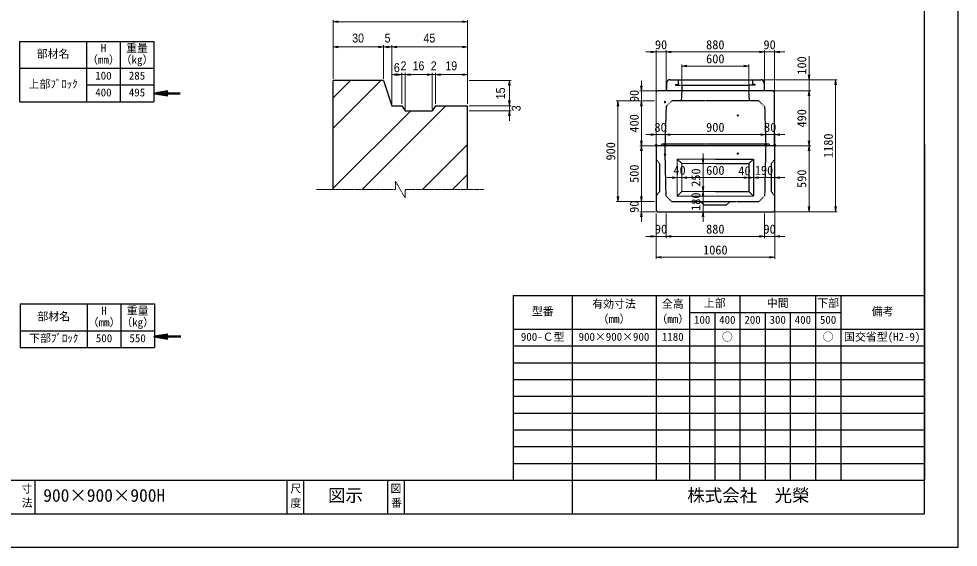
# Model space of a CAD drawing. Units: millimetres, scale not verified. Extents: x -210 to 210, y -148 to 148.
# Drawn here: x -69.8 to 210, y -148.5 to 9 of the extents above; entities that cross this region are included whole.
import ezdxf
from ezdxf.enums import TextEntityAlignment as Align

# ---------------------------------------------------------------- set-up
doc = ezdxf.new("R2010")
doc.units = ezdxf.units.MM
doc.linetypes.add('USER1', pattern=[12.95, 6.35, -3.175, 0.25, -3.175])
doc.linetypes.add('USER2', pattern=[4.7625, 3.175, -1.5875])
doc.layers.add('0-0', color=7, linetype='Continuous')
for name, color, linetype, lineweight in [('0-1_0', 9, 'Continuous', 25), ('0-2_dims', 2, 'Continuous', 13), ('0-3_pen1実線', 4, 'Continuous', 13), ('0-4_pen2実線', 3, 'Continuous', 13), ('0-5_pen3実線', 7, 'Continuous', 25), ('0-6_pen4実線', 6, 'Continuous', 25), ('0-7_pen1一点', 4, 'USER1', 13), ('0-8_pen2破線', 3, 'USER2', 25), ('0-B_draw', 7, 'Continuous', 13)]:
    doc.layers.add(name, color=color, linetype=linetype, lineweight=lineweight)
doc.styles.add('ＭＳ ゴシック', font='')
doc.styles.add('ＭＳ Ｐゴシック', font='')
doc.styles.get('ＭＳ ゴシック').set_extended_font_data('MS Gothic')
doc.styles.get('ＭＳ Ｐゴシック').set_extended_font_data('MS PGothic')

# ---------------------------------------------------------------- blocks, each defined once
blk = doc.blocks.new('部分図 1')
at = {"layer": '0-1_0'}
blk.add_lwpolyline([(0, 0), (12600, 0), (12600, 8910), (0, 8910)], close=True, dxfattribs=at)
at = {"layer": '0-2_dims'}
for p, q in [((7015.13, 4187.91), (7015.13, 4713.46)), ((8215.13, 3962.91), (8215.13, 4713.46)), ((7015.13, 4698.46), (8215.13, 4698.46)), ((7015.13, 4187.91), (7015.13, 4488.46)), ((7465.13, 4473.46), (7015.13, 4473.46)), ((7465.13, 4187.91), (7465.13, 4488.46)), ((7465.13, 4187.91), (7465.13, 4488.46)), ((7465.13, 4473.46), (7540.13, 4473.46)), ((7540.13, 3962.91), (7540.13, 4488.46)), ((7540.13, 3962.91), (7540.13, 4488.46)), ((8215.13, 4473.46), (7540.13, 4473.46)), ((8215.13, 3962.91), (8215.13, 4488.46)), ((7540.13, 3962.91), (7540.13, 4240.68)), ((7630.13, 4225.68), (7540.13, 4225.68)), ((7630.13, 4225.68), (7540.13, 4225.68)), ((7630.13, 3962.91), (7630.13, 4240.68)), ((7630.13, 3962.91), (7630.13, 4240.68)), ((7630.13, 4225.68), (7660.13, 4225.68)), ((7660.13, 3921.66), (7660.13, 4240.68)), ((7660.13, 3917.91), (7660.13, 4240.68)), ((7660.13, 4225.68), (7750.13, 4225.68)), ((7660.13, 4225.68), (7900.13, 4225.68)), ((7900.13, 4225.68), (7810.13, 4225.68)), ((7900.13, 3917.91), (7900.13, 4240.68)), ((7900.13, 3917.91), (7900.13, 4240.68)), ((7900.13, 4225.68), (7930.13, 4225.68)), ((7930.13, 3962.91), (7930.13, 4240.68)), ((7930.13, 3962.91), (7930.13, 4240.68)), ((7930.13, 4225.68), (8020.13, 4225.68)), ((7930.13, 4225.68), (8215.13, 4225.68)), ((8215.13, 3962.91), (8215.13, 4240.68)), ((8230.13, 4172.91), (8605.22, 4172.91)), ((8590.22, 4172.91), (8590.22, 3947.91)), ((8590.22, 3947.91), (8590.22, 4037.91)), ((8230.13, 3947.91), (8605.22, 3947.91)), ((8230.13, 3947.91), (8605.22, 3947.91)), ((8590.22, 3947.91), (8590.22, 3902.91)), ((8230.13, 3902.91), (8605.22, 3902.91)), ((8590.22, 3902.91), (8590.22, 3812.91))]:
    blk.add_line(p, q, dxfattribs=at)
at = {"layer": '0-2_dims', "lineweight": 18}
for p, q in [((9900, 4428), (9810, 4428)), ((9900, 4072.5), (9900, 4443)), ((9900, 4428), (9990.3, 4428)), ((9990.3, 4076.4), (9990.3, 4443)), ((9990.3, 4076.4), (9990.3, 4443)), ((9990.3, 4428), (10080.3, 4428)), ((9990.3, 4428), (10870, 4428)), ((10870, 4428), (10780, 4428)), ((10870, 4095), (10870, 4443)), ((10870, 4095), (10870, 4443)), ((10870, 4428), (10960, 4428)), ((10960, 4073), (10960, 4443)), ((10960, 4428), (11050, 4428)), ((11267, 4180), (11267, 4390)), ((10130, 4095), (10130, 4317)), ((10130, 4302), (10730, 4302)), ((10730, 4095), (10730, 4317)), ((9770, 4080), (9770, 4170)), ((10801, 4180), (11282, 4180)), ((10980, 4180), (11519, 4180)), ((11267, 4180), (11267, 4080)), ((11504, 4180), (11504, 3000)), ((9895, 4080), (9755, 4080)), ((9770, 4080), (9770, 3990)), ((10965, 4080), (11282, 4080)), ((10965, 4080), (11282, 4080)), ((11267, 4080), (11267, 3990)), ((11267, 4080), (11267, 3590)), ((9870, 3990), (9545, 3990)), ((9560, 3990), (9560, 3090)), ((9885, 3990), (9755, 3990)), ((9885, 3990), (9755, 3990)), ((9770, 3990), (9770, 3900)), ((9770, 3990), (9770, 3590)), ((9900.1, 3605), (9900.1, 3705)), ((9980.39, 3606.73), (9980.39, 3705)), ((9980.39, 3606.73), (9980.39, 3705)), ((10880.1, 3606.73), (10880.1, 3705)), ((10880.1, 3606.73), (10880.1, 3705)), ((10960.1, 3603.22), (10960.1, 3705)), ((9900.1, 3690), (9810.1, 3690)), ((9900.1, 3690), (9980.39, 3690)), ((9980.39, 3690), (10070.39, 3690)), ((9980.39, 3690), (10880.1, 3690)), ((10880.1, 3690), (10790.1, 3690)), ((10880.1, 3690), (10960.1, 3690)), ((10960.1, 3690), (11050.1, 3690)), ((9885, 3590), (9755, 3590)), ((9885, 3590), (9755, 3590)), ((9770, 3590), (9770, 3090)), ((9900.1, 3590), (11028.1, 3590)), ((10965, 3590), (11282, 3590)), ((10975, 3590), (11282, 3590)), ((11267, 3590), (11267, 3000)), ((10321.1, 3430), (10321.1, 3520)), ((10314.1, 3430), (10306.1, 3430)), ((10321.1, 3430), (10321.1, 3180)), ((10090.1, 3305), (10000.1, 3305)), ((10090.1, 3305), (10090.1, 3320)), ((10090.1, 3305), (10130.1, 3305)), ((10130.1, 3305), (10130.1, 3320)), ((10130.1, 3305), (10130.1, 3320)), ((10130.1, 3305), (10220.1, 3305)), ((10130.1, 3305), (10730.1, 3305)), ((10730.1, 3305), (10640.1, 3305)), ((10770.1, 3305), (10680.1, 3305)), ((10730.1, 3305), (10730.1, 3320)), ((10730.1, 3305), (10730.1, 3320)), ((10730.1, 3305), (10770.1, 3305)), ((10770.1, 3305), (10770.1, 3320)), ((10770.1, 3305), (10770.1, 3320)), ((10770.1, 3305), (10860.1, 3305)), ((10770.1, 3305), (10960.1, 3305)), ((10960.1, 3305), (10960.1, 3320)), ((10960.1, 3305), (11050.1, 3305)), ((10321.1, 3180), (10321.1, 3270)), ((9770, 3090), (9770, 3180)), ((10314.1, 3180), (10306.1, 3180)), ((10314.1, 3180), (10306.1, 3180)), ((10321.1, 3180), (10321.1, 3090)), ((10321.1, 3180), (10321.1, 3000)), ((9870, 3090), (9545, 3090)), ((9885, 3090), (9755, 3090)), ((9885, 3090), (9755, 3090)), ((9770, 3090), (9770, 3000)), ((9895, 3000), (9755, 3000)), ((9770, 3000), (9770, 2910)), ((9900.1, 2984.6), (9900.1, 2764.5)), ((9989.9, 2984.6), (9989.9, 2764.5)), ((9989.9, 2984.6), (9989.9, 2764.5)), ((10321.1, 3000), (10321.1, 2910)), ((10323.1, 3000), (10336.1, 3000)), ((10870.1, 2984.6), (10870.1, 2764.5)), ((10870.1, 2984.6), (10870.1, 2764.5)), ((10960.1, 3018), (10960.1, 2764.5)), ((10965, 3000), (11282, 3000)), ((10990, 3000), (11519, 3000)), ((9900.1, 2929.7), (9900.1, 2578)), ((10960.1, 2914.57), (10960.1, 2578)), ((9900.1, 2779.5), (9810.1, 2779.5)), ((9900.1, 2779.5), (9989.9, 2779.5)), ((9989.9, 2779.5), (10079.9, 2779.5)), ((9989.9, 2779.5), (10870.1, 2779.5)), ((10870.1, 2779.5), (10780.1, 2779.5)), ((10870.1, 2779.5), (10960.1, 2779.5)), ((10960.1, 2779.5), (11050.1, 2779.5)), ((9900.1, 2593), (10960.1, 2593))]:
    blk.add_line(p, q, dxfattribs=at)
at = {"layer": '0-2_dims', "lineweight": 50}
for p, q in [((5418.93, 4057.88), (5647.5, 4057.88)), ((5418.5, 1882.62), (5654.5, 1882.62))]:
    blk.add_line(p, q, dxfattribs=at)
at = {"layer": '0-2_dims'}
for points in [[(7060.13, 4705.96), (7015.13, 4698.46), (7060.13, 4690.96)], [(8170.13, 4690.96), (8215.13, 4698.46), (8170.13, 4705.96)], [(7060.13, 4480.96), (7015.13, 4473.46), (7060.13, 4465.96)], [(7420.13, 4465.96), (7465.13, 4473.46), (7420.13, 4480.96)], [(7510.13, 4480.96), (7465.13, 4473.46), (7510.13, 4465.96)], [(7495.13, 4465.96), (7540.13, 4473.46), (7495.13, 4480.96)], [(7585.13, 4480.96), (7540.13, 4473.46), (7585.13, 4465.96)], [(8170.13, 4465.96), (8215.13, 4473.46), (8170.13, 4480.96)], [(7585.13, 4233.18), (7540.13, 4225.68), (7585.13, 4218.18)], [(7585.13, 4218.18), (7630.13, 4225.68), (7585.13, 4233.18)], [(7705.13, 4233.18), (7660.13, 4225.68), (7705.13, 4218.18)], [(7705.13, 4233.18), (7660.13, 4225.68), (7705.13, 4218.18)], [(7855.13, 4218.18), (7900.13, 4225.68), (7855.13, 4233.18)], [(7855.13, 4218.18), (7900.13, 4225.68), (7855.13, 4233.18)], [(7975.13, 4233.18), (7930.13, 4225.68), (7975.13, 4218.18)], [(7975.13, 4233.18), (7930.13, 4225.68), (7975.13, 4218.18)], [(8170.13, 4218.18), (8215.13, 4225.68), (8170.13, 4233.18)], [(8597.72, 4127.91), (8590.22, 4172.91), (8582.72, 4127.91)], [(8582.72, 3992.91), (8590.22, 3947.91), (8597.72, 3992.91)], [(8582.72, 3992.91), (8590.22, 3947.91), (8597.72, 3992.91)], [(8597.72, 3857.91), (8590.22, 3902.91), (8582.72, 3857.91)]]:
    blk.add_lwpolyline(points, dxfattribs=at)
at = {"layer": '0-2_dims', "lineweight": 18}
for points in [[(9855, 4420.5), (9900, 4428), (9855, 4435.5)], [(10035.3, 4435.5), (9990.3, 4428), (10035.3, 4420.5)], [(10035.3, 4435.5), (9990.3, 4428), (10035.3, 4420.5)], [(10825, 4420.5), (10870, 4428), (10825, 4435.5)], [(10825, 4420.5), (10870, 4428), (10825, 4435.5)], [(11005, 4435.5), (10960, 4428), (11005, 4420.5)], [(10175, 4309.5), (10130, 4302), (10175, 4294.5)], [(10685, 4294.5), (10730, 4302), (10685, 4309.5)], [(11259.5, 4225), (11267, 4180), (11274.5, 4225)], [(9762.5, 4125), (9770, 4080), (9777.5, 4125)], [(11511.5, 4135), (11504, 4180), (11496.5, 4135)], [(11274.5, 4035), (11267, 4080), (11259.5, 4035)], [(11274.5, 4035), (11267, 4080), (11259.5, 4035)], [(9567.5, 3945), (9560, 3990), (9552.5, 3945)], [(9777.5, 3945), (9770, 3990), (9762.5, 3945)], [(9777.5, 3945), (9770, 3990), (9762.5, 3945)], [(9855.1, 3682.5), (9900.1, 3690), (9855.1, 3697.5)], [(10025.39, 3697.5), (9980.39, 3690), (10025.39, 3682.5)], [(10025.39, 3697.5), (9980.39, 3690), (10025.39, 3682.5)], [(10835.1, 3682.5), (10880.1, 3690), (10835.1, 3697.5)], [(10835.1, 3682.5), (10880.1, 3690), (10835.1, 3697.5)], [(11005.1, 3697.5), (10960.1, 3690), (11005.1, 3682.5)], [(9762.5, 3635), (9770, 3590), (9777.5, 3635)], [(11259.5, 3635), (11267, 3590), (11274.5, 3635)], [(9777.5, 3545), (9770, 3590), (9762.5, 3545)], [(11274.5, 3545), (11267, 3590), (11259.5, 3545)], [(10313.6, 3475), (10321.1, 3430), (10328.6, 3475)], [(10045.1, 3297.5), (10090.1, 3305), (10045.1, 3312.5)], [(10175.1, 3312.5), (10130.1, 3305), (10175.1, 3297.5)], [(10175.1, 3312.5), (10130.1, 3305), (10175.1, 3297.5)], [(10685.1, 3297.5), (10730.1, 3305), (10685.1, 3312.5)], [(10685.1, 3297.5), (10730.1, 3305), (10685.1, 3312.5)], [(10725.1, 3297.5), (10770.1, 3305), (10725.1, 3312.5)], [(10815.1, 3312.5), (10770.1, 3305), (10815.1, 3297.5)], [(11005.1, 3312.5), (10960.1, 3305), (11005.1, 3297.5)], [(10313.6, 3225), (10321.1, 3180), (10328.6, 3225)], [(9552.5, 3135), (9560, 3090), (9567.5, 3135)], [(9762.5, 3135), (9770, 3090), (9777.5, 3135)], [(9762.5, 3135), (9770, 3090), (9777.5, 3135)], [(10328.6, 3135), (10321.1, 3180), (10313.6, 3135)], [(11259.5, 3045), (11267, 3000), (11274.5, 3045)], [(11496.5, 3045), (11504, 3000), (11511.5, 3045)], [(9777.5, 2955), (9770, 3000), (9762.5, 2955)], [(10328.6, 2955), (10321.1, 3000), (10313.6, 2955)], [(9855.1, 2772), (9900.1, 2779.5), (9855.1, 2787)], [(10034.9, 2787), (9989.9, 2779.5), (10034.9, 2772)], [(10034.9, 2787), (9989.9, 2779.5), (10034.9, 2772)], [(10825.1, 2772), (10870.1, 2779.5), (10825.1, 2787)], [(10825.1, 2772), (10870.1, 2779.5), (10825.1, 2787)], [(11005.1, 2787), (10960.1, 2779.5), (11005.1, 2772)], [(9945.1, 2600.5), (9900.1, 2593), (9945.1, 2585.5)], [(10915.1, 2585.5), (10960.1, 2593), (10915.1, 2600.5)]]:
    blk.add_lwpolyline(points, dxfattribs=at)
at = {"layer": '0-2_dims', "lineweight": 50}
for points in [[(5538.93, 4077.88), (5418.93, 4057.88), (5538.93, 4037.88)], [(5538.5, 1902.62), (5418.5, 1882.62), (5538.5, 1862.62)]]:
    blk.add_lwpolyline(points, dxfattribs=at)
at = {"layer": '0-3_pen1実線'}
for p, q in [((7015.13, 4017.41), (7170.63, 4172.91)), ((7015.13, 3748), (7440.04, 4172.91)), ((10730, 4127.02), (10732.98, 4130)), ((7273.26, 3197.91), (8023.26, 3947.91)), ((7015.13, 3209.18), (7708.86, 3902.91)), ((7812.08, 3197.91), (8215.13, 3600.96)), ((8081.49, 3197.91), (8215.13, 3331.55))]:
    blk.add_line(p, q, dxfattribs=at)
at = {"layer": '0-4_pen2実線'}
blk.add_line((10786, 4136), (10786, 4130), dxfattribs=at)
for centre, radius in [((9980, 3980), 8), ((10630, 3860), 6), ((10630.1, 3520), 6), ((9980.1, 3510), 8)]:
    blk.add_circle(centre, radius, dxfattribs=at)
at = {"layer": '0-5_pen3実線'}
for p, q in [((4812.93, 4522.88), (4812.93, 3982.88)), ((5112.93, 4522.88), (5112.93, 3982.88)), ((4212.93, 4282.88), (5412.93, 4282.88)), ((4812.93, 4132.88), (5412.93, 4132.88)), ((7015.13, 3197.91), (7015.13, 4172.91)), ((7465.13, 4172.91), (7015.13, 4172.91)), ((7465.13, 4172.91), (7540.13, 3947.91)), ((9995, 4150), (9995, 4080)), ((10025, 4180), (10835, 4180)), ((10865, 4150), (10865, 4080)), ((10950, 4080), (9910, 4080)), ((10960, 4070), (10950, 4080)), ((10960, 3590), (10960, 4070)), ((7930.13, 3947.91), (7900.13, 3902.91)), ((7930.13, 3947.91), (8215.13, 3947.91)), ((8215.13, 3197.91), (8215.13, 3947.91)), ((10960, 3590), (9900, 3590)), ((10960.1, 3010), (10960.1, 3590)), ((10770.1, 3470), (10730.1, 3430)), ((10090.1, 3140), (10767.83, 3142.27)), ((10430.1, 3180), (10730.1, 3180)), ((10730.1, 3180), (10770.1, 3140)), ((9910.1, 3000), (10950.1, 3000)), ((10960.1, 3010), (10950.1, 3000)), ((9150, 2250), (9150, 600)), ((9900, 2250), (9900, 600)), ((10200, 2250), (10200, 600)), ((10650, 2250), (10650, 600)), ((11325, 2250), (11325, 600)), ((11550, 2250), (11550, 600)), ((4818.5, 2175.12), (4818.5, 1785.12)), ((5118.5, 2175.12), (5118.5, 1785.12)), ((10200, 2100), (11550, 2100)), ((10425, 2100), (10425, 600)), ((10875, 2100), (10875, 600)), ((11100, 2100), (11100, 600)), ((4218.5, 1935.12), (5418.5, 1935.12)), ((8625, 1950), (12300, 1950)), ((8625, 1800), (12300, 1800)), ((8625, 1650), (12300, 1650)), ((8625, 1500), (12300, 1500)), ((8625, 1350), (12300, 1350)), ((8625, 1200), (12300, 1200)), ((8625, 1050), (12300, 1050)), ((8625, 900), (12300, 900)), ((8625, 750), (12300, 750)), ((4350, 600), (4350, 300)), ((6750, 600), (6750, 300)), ((7650, 600), (7650, 300))]:
    blk.add_line(p, q, dxfattribs=at)
for points in [[(7540.13, 3947.91), (7630.13, 3947.91), (7660.13, 3902.91), (7900.13, 3902.91)], [(9900.1, 3590), (9900.1, 3010), (9910.1, 3000)], [(10430.1, 3470), (10770.1, 3470), (10770.1, 3140)], [(10430.1, 3430), (10730.1, 3430), (10730.1, 3180)]]:
    blk.add_lwpolyline(points, dxfattribs=at)
for centre, start, end in [((10025, 4150), 90, 180), ((10835, 4150), 0, 90)]:
    blk.add_arc(centre, 30, start, end, dxfattribs=at)
at = {"layer": '0-6_pen4実線'}
for p, q in [((4212.93, 4522.88), (5412.93, 4522.88)), ((4212.93, 4522.88), (4212.93, 3982.88)), ((5412.93, 4522.88), (5412.93, 3982.88)), ((4212.93, 3982.88), (5412.93, 3982.88)), ((12300, 3600), (12300, 2100)), ((8625, 2250), (12300, 2250)), ((8625, 2250), (8625, 600)), ((4218.5, 2175.12), (4218.5, 1785.12)), ((4218.5, 2175.12), (5418.5, 2175.12)), ((5418.5, 2175.12), (5418.5, 1785.12)), ((12300, 2100), (12300, 600)), ((4218.5, 1785.12), (5418.5, 1785.12)), ((300, 600), (12300, 600)), ((6600, 600), (6600, 300)), ((7500, 600), (7500, 300)), ((9150, 600), (9150, 300))]:
    blk.add_line(p, q, dxfattribs=at)
blk.add_lwpolyline([(300, 300), (12300, 300), (12300, 8610), (300, 8610)], close=True, dxfattribs=at)
at = {"layer": '0-7_pen1一点'}
for p, q in [((6865.13, 3197.91), (7571.83, 3197.91)), ((7615.13, 3197.91), (7571.83, 3272.91)), ((7571.83, 3197.91), (7571.83, 3272.91)), ((7615.13, 3197.91), (7658.43, 3122.91)), ((7658.43, 3197.91), (8365.13, 3197.91)), ((7658.43, 3197.91), (7658.43, 3122.91))]:
    blk.add_line(p, q, dxfattribs=at)
at = {"layer": '0-8_pen2破線'}
for p, q in [((10074, 4136), (10098, 4136)), ((10074, 4136), (10074, 4130)), ((10074, 4130), (10730, 4130)), ((10098, 4180), (10098, 4130)), ((10130, 4130), (10130, 4080)), ((10786, 4130), (10730, 4130)), ((10730, 4130), (10730, 4080)), ((10762, 4180), (10762, 4136)), ((10786, 4136), (10762, 4136)), ((10130, 4080), (10125, 3990)), ((10735, 3990), (10730, 4080)), ((9990, 3940), (10040, 3990)), ((10430, 3990), (10040, 3990)), ((10820, 3990), (10430, 3990)), ((10820, 3990), (10870, 3940)), ((9990, 3940), (9980, 3605)), ((10870, 3940), (10880, 3605)), ((9950, 3605), (9945, 3590)), ((10430, 3605), (9950, 3605)), ((10910, 3605), (10430, 3605)), ((10910, 3605), (10915, 3590)), ((9900.1, 3470), (9930.1, 3430)), ((10960.1, 3470), (10930.1, 3430)), ((9930.1, 3430), (9930.1, 3180)), ((10930.1, 3430), (10930.1, 3180)), ((9930.1, 3180), (9900.1, 3140)), ((10930.1, 3180), (10960.1, 3140)), ((10040.1, 3090), (10820.1, 3090)), ((10330.1, 3060), (10300.1, 3090))]:
    blk.add_line(p, q, dxfattribs=at)
for points in [[(10040.1, 3090), (9990.1, 3140), (9980.42, 3590)], [(10880.1, 3590), (10870.1, 3140), (10820.1, 3090)], [(10330.1, 3060), (10530.1, 3060), (10560.1, 3090)]]:
    blk.add_lwpolyline(points, dxfattribs=at)
at = {"layer": '0-B_draw'}
for p, q in [((9900, 4070), (9910, 4080)), ((9900, 4070), (9900, 3590)), ((10090.1, 3470), (10090.1, 3140)), ((10090.1, 3470), (10130.1, 3430)), ((10090.1, 3470), (10430.1, 3470)), ((10130.1, 3430), (10130.1, 3180)), ((10130.1, 3430), (10430.1, 3430)), ((10130.1, 3180), (10090.1, 3140)), ((10130.1, 3180), (10430.1, 3180))]:
    blk.add_line(p, q, dxfattribs=at)
at = {"layer": '0-2_dims', "color": 7, "style": 'ＭＳ Ｐゴシック', "width": 0.9}
for s, p in [('30', (7185.59, 4488.46)), ('5', (7475.36, 4488.46)), ('45', (7823.09, 4488.46)), ('6', (7557.86, 4223.64)), ('2', (7617.86, 4240.68)), ('16', (7725.59, 4240.68)), ('2', (7887.86, 4240.68)), ('19', (8018.09, 4240.68))]:
    blk.add_text(s, height=79.98, dxfattribs=at).set_placement(p, align=Align.BOTTOM_LEFT)
at = {"layer": '0-2_dims', "color": 7, "style": 'ＭＳ ゴシック'}
for s, p in [('90', (9890.15, 4428.5)), ('880', (10347.65, 4428.5)), ('90', (10860, 4428.5)), ('600', (10347.5, 4302.5)), ('80', (9885.24, 3690.5)), ('900', (10347.74, 3690.5)), ('80', (10865.1, 3690.5)), ('40', (10055.1, 3305.5)), ('600', (10347.6, 3305.5)), ('40', (10635.1, 3301)), ('190', (10782.6, 3305.5)), ('90', (9890, 2780)), ('880', (10347.5, 2780)), ('90', (10860.1, 2780)), ('1060', (10320.1, 2593.5))]:
    blk.add_text(s, height=80.65, dxfattribs=at).set_placement(p, align=Align.BOTTOM_LEFT)
for s, p in [('100', (11266.5, 4225)), ('90', (9769.5, 3980)), ('400', (9769.5, 3707.5)), ('490', (11266.5, 3752.5)), ('1180', (11503.5, 3480)), ('900', (9559.5, 3457.5)), ('500', (9769.5, 3257.5)), ('250', (10320.6, 3222.5)), ('590', (11266.5, 3212.5)), ('180', (10320.6, 3007.5)), ('90', (9769.5, 2990))]:
    blk.add_text(s, height=80.65, rotation=90, dxfattribs=at).set_placement(p, align=Align.BOTTOM_LEFT)
at = {"layer": '0-2_dims', "color": 7, "style": 'ＭＳ Ｐゴシック', "width": 0.9}
for s, p in [('15', (8575.22, 4005.86)), ('3', (8714.31, 3898.14))]:
    blk.add_text(s, height=79.98, rotation=90, dxfattribs=at).set_placement(p, align=Align.BOTTOM_LEFT)
at = {"layer": '0-2_dims', "style": 'ＭＳ ゴシック'}
for p in [(9885.2, 3575), (9965.5, 3575), (10864.9, 3575), (10945, 3575)]:
    blk.add_text('●', height=21.99, dxfattribs=at).set_placement(p, align=Align.BOTTOM_LEFT)
at = {"layer": '0-5_pen3実線', "style": 'ＭＳ ゴシック'}
for s, height, p in [('部材名', 71.47, (4366.7, 4354.14)), ('H', 71.47, (4938.55, 4406.63)), ('重量', 71.47, (5165.45, 4406.64)), ('（mm）', 71.49, (4816.66, 4301.62)), ('（kg）', 71.49, (5116.66, 4301.62)), ('100', 71.47, (4889.81, 4159.14)), ('285', 71.45, (5189.84, 4159.15)), ('上部ﾌﾞﾛｯｸ', 71.48, (4293.57, 4084.13)), ('400', 71.46, (4889.82, 4009.15)), ('495', 71.43, (5189.85, 4009.16)), ('有効寸法', 71.47, (9330.03, 2118.76)), ('全高', 71.47, (9952.52, 2118.76)), ('上部', 71.51, (10327.46, 2126.23)), ('中間', 71.46, (10890.02, 2126.26)), ('下部', 71.52, (11339.95, 2126.23)), ('部材名', 71.47, (4372.27, 2006.38)), ('H', 71.47, (4944.13, 2058.87)), ('重量', 71.47, (5171.02, 2058.88)), ('型番', 71.47, (8790.02, 2051.26)), ('備考', 71.45, (11827.54, 2051.27)), ('（mm）', 71.49, (4822.23, 1953.86)), ('（kg）', 71.49, (5122.23, 1953.86)), ('（mm）', 71.49, (9378.73, 1983.74)), ('（mm）', 71.49, (9903.73, 1983.74)), ('100', 71.47, (10239.39, 1976.26)), ('400', 71.46, (10464.4, 1976.27)), ('200', 71.47, (10689.39, 1976.26)), ('300', 71.47, (10914.39, 1976.26)), ('400', 71.46, (11139.4, 1976.27)), ('500', 71.47, (11364.39, 1976.26)), ('下部ﾌﾞﾛｯｸ', 71.48, (4299.14, 1811.37)), ('500', 71.47, (4895.39, 1811.38)), ('550', 71.47, (5195.39, 1811.38)), ('900-Ｃ型', 71.47, (8692.52, 1824.25)), ('900×900×900', 71.48, (9208.13, 1824.25)), ('1180', 71.47, (9952.51, 1824.26)), ('○', 71.37, (10488.83, 1824.33)), ('○', 71.37, (11388.83, 1824.33)), ('国交省型(H2-9)', 71.48, (11580, 1824.25)), ('寸', 71.38, (4229.1, 466.63)), ('900×900×900H', 114.4, (4425, 372)), ('尺', 71.42, (6633.3, 467.75)), ('図示', 114.3, (6969.04, 372.02)), ('図', 71.42, (7527.6, 467)), ('株式会社\u3000光榮', 114.4, (10179.07, 372.01)), ('法', 71.44, (4232.55, 339.37)), ('度', 71.44, (6632.55, 339)), ('番', 71.42, (7533.3, 339.75))]:
    blk.add_text(s, height=height, dxfattribs=at).set_placement(p, align=Align.BOTTOM_LEFT)

msp = doc.modelspace()

# ---------------------------------------------------------------- block references
at = {"layer": '0-0', "xscale": 0.0333333, "yscale": 0.0333333}
msp.add_blockref('部分図 1', (-210, -148.5), dxfattribs=at)

doc.saveas('drawing.dxf')
